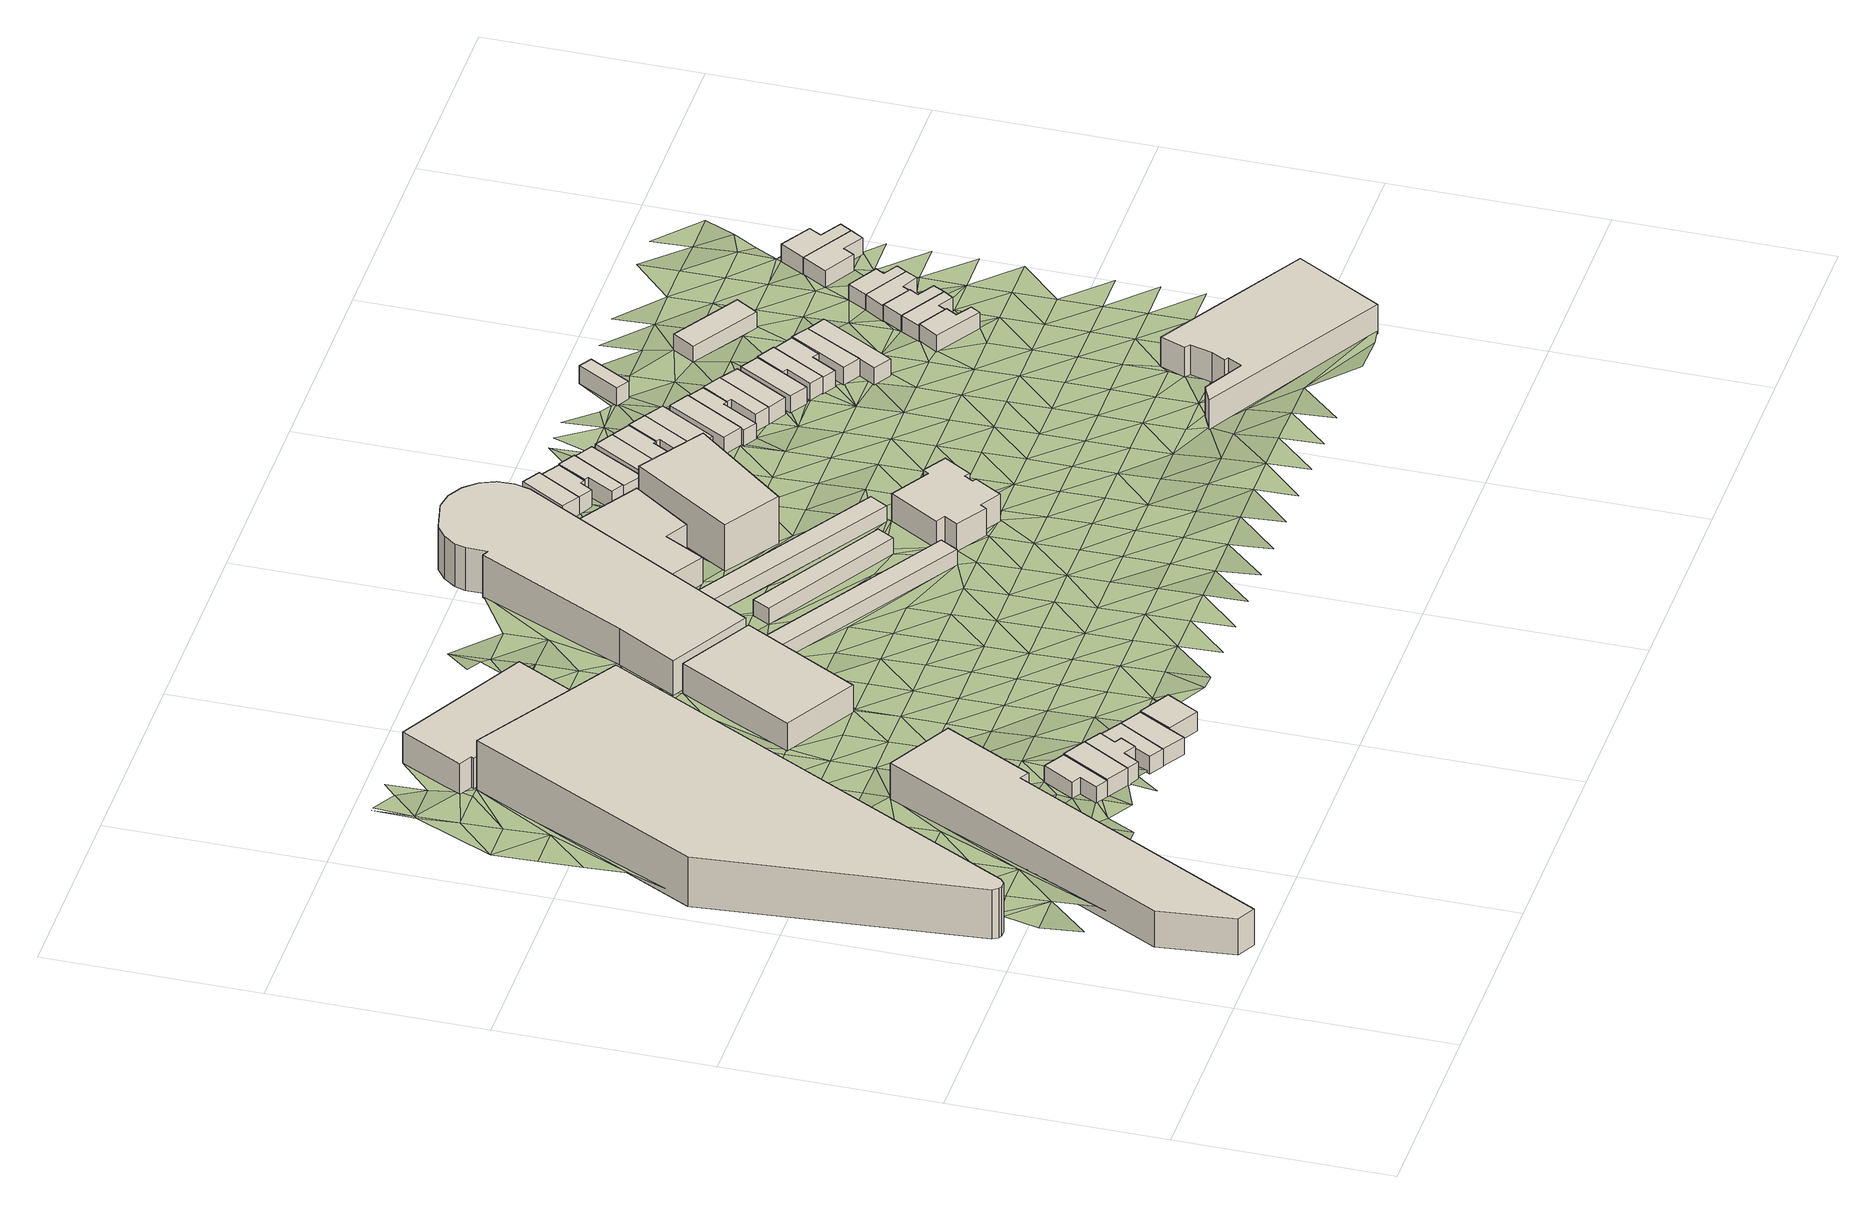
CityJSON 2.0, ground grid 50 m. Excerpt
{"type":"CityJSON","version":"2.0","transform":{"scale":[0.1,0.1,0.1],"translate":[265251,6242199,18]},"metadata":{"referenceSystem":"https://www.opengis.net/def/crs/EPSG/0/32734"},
"CityObjects":{
"building1":{"type":"Building","attributes":{"address":"127 Cecil Road Salt River 7925 Cape Town","building":"college","building:levels":"2","footprint":{"type":"Polygon"},"plus_code":"C9X2X9X9+X4X","ground_height":26.39,"building_height":6.9,"roof_height":33.29},"geometry":[{"type":"Solid","lod":"1","boundaries":[[[[0,1,2,3]],[[1,4,5,2]],[[4,6,7,5]],[[6,8,9,7]],[[8,10,11,9]],[[10,12,13,11]],[[12,0,3,13]],[[3,2,5,7,9,11,13]],[[12,10,8,6,4,1,0]]]]}]},
"building2":{"type":"Building","attributes":{"address":"97 Durham Avenue Salt River Cape Town","building":"commercial","building:levels":"3","footprint":{"type":"Polygon"},"plus_code":"C8X9XFX8+XXV","ground_height":24.67,"building_height":9.7,"roof_height":34.37},"geometry":[{"type":"Solid","lod":"1","boundaries":[[[[14,15,16,17]],[[15,18,19,16]],[[18,20,21,19]],[[20,22,23,21]],[[22,24,25,23]],[[24,26,27,25]],[[26,28,29,27]],[[28,14,17,29]],[[17,16,19,21,23,25,27,29]],[[28,26,24,22,20,18,15,14]]]]}]},
"building3":{"type":"Building","attributes":{"address":"1 Ford Street Salt River Cape Town","building":"house","building:levels":"1","footprint":{"type":"Polygon"},"plus_code":"CCXJXHX4+XRR","ground_height":24.65,"building_height":4.1,"roof_height":28.75},"geometry":[{"type":"Solid","lod":"1","boundaries":[[[[30,31,32,33]],[[31,34,35,32]],[[34,36,37,35]],[[36,38,39,37]],[[38,40,41,39]],[[40,30,33,41]],[[33,32,35,37,39,41]],[[40,38,36,34,31,30]]]]}]},
"building4":{"type":"Building","attributes":{"address":"2 Ford Street Salt River Cape Town","building":"house","building:levels":"1","footprint":{"type":"Polygon"},"plus_code":"CCXRXFXR+X7V","ground_height":24.98,"building_height":4.1,"roof_height":29.08},"geometry":[{"type":"Solid","lod":"1","boundaries":[[[[42,30,43,44]],[[30,40,41,45,43]],[[40,46,47,48,45,41]],[[46,42,44,48,47]],[[44,43,45,48]],[[46,40,30,42]]]]}]},
"building5":{"type":"Building","attributes":{"address":"3 Ford Street Salt River Cape Town","building":"house","building:levels":"1","footprint":{"type":"Polygon"},"plus_code":"CFX3XRX2+X4V","ground_height":24.98,"building_height":4.1,"roof_height":29.08},"geometry":[{"type":"Solid","lod":"1","boundaries":[[[[49,50,51,44,52,53]],[[50,54,47,48,44,51]],[[54,55,56,57,48,47]],[[55,58,59,57,56]],[[58,60,61,59]],[[60,62,63,61]],[[62,64,65,63]],[[64,49,53,52,65]],[[52,44,48,57,59,61,63,65]],[[64,62,60,58,55,54,50,49]]]]}]},
"building6":{"type":"Building","attributes":{"address":"4 Ford Street Salt River Cape Town","building":"house","building:levels":"1","footprint":{"type":"Polygon"},"plus_code":"CFX9X4X3+XWW","ground_height":24.72,"building_height":4.1,"roof_height":28.82},"geometry":[{"type":"Solid","lod":"1","boundaries":[[[[66,49,53,67]],[[49,64,68,53]],[[64,62,69,68]],[[62,60,70,69]],[[60,71,72,70]],[[71,73,74,72]],[[73,66,67,74]],[[67,53,68,69,70,72,74]],[[73,71,60,62,64,49,66]]]]}]},
"building7":{"type":"Building","attributes":{"address":"5 Ford Street Salt River Cape Town","building":"house","building:levels":"1","footprint":{"type":"Polygon"},"plus_code":"CFXGXXX4+XRW","ground_height":24.72,"building_height":4.1,"roof_height":28.82},"geometry":[{"type":"Solid","lod":"1","boundaries":[[[[75,76,67,77]],[[76,78,74,67]],[[78,79,80,74]],[[79,81,82,80]],[[81,75,77,82]],[[77,67,74,80,82]],[[81,79,78,76,75]]]]}]},
"building8":{"type":"Building","attributes":{"address":"6 Ford Street Salt River Cape Town","building":"house","building:levels":"1","footprint":{"type":"Polygon"},"plus_code":"CFXWX3X3+XWR","ground_height":25.03,"building_height":4.1,"roof_height":29.13},"geometry":[{"type":"Solid","lod":"1","boundaries":[[[[83,84,82,85,86,77]],[[84,87,88,85,82]],[[87,89,90,88]],[[89,83,77,86,90]],[[86,85,88,90]],[[89,87,84,83]]]]}]},
"building9":{"type":"Building","attributes":{"address":"86 Cecil Road Salt River Cape Town","building":"industrial","building:levels":"2","footprint":{"type":"Polygon"},"plus_code":"C9XWXJXC+XPW","ground_height":22.1,"building_height":6.9,"roof_height":29},"geometry":[{"type":"Solid","lod":"1","boundaries":[[[[91,92,93,94]],[[92,95,96,93]],[[95,97,98,96]],[[97,99,100,98]],[[99,101,102,100]],[[101,91,94,102]],[[94,93,96,98,100,102]],[[101,99,97,95,92,91]]]]}]},
"building10":{"type":"Building","attributes":{"address":"125 Cecil Road Salt River Cape Town","building":"industrial","building:levels":"2","footprint":{"type":"Polygon"},"plus_code":"CFX8XWXX+X2V","ground_height":23.23,"building_height":6.9,"roof_height":30.13},"geometry":[{"type":"Solid","lod":"1","boundaries":[[[[103,104,105,106]],[[104,107,108,105]],[[107,109,110,108]],[[109,103,106,110]],[[106,105,108,110]],[[109,107,104,103]]]]}]},
"building11":{"type":"Building","attributes":{"building":"carport","building:levels":"1","footprint":{"type":"Polygon"},"plus_code":"CHX7XXXV+XHW","ground_height":22.32,"building_height":4.1,"roof_height":26.42},"geometry":[{"type":"Solid","lod":"1","boundaries":[[[[111,112,113,114]],[[112,115,116,113]],[[115,117,118,116]],[[117,111,114,118]],[[114,113,116,118]],[[117,115,112,111]]]]}]},
"building12":{"type":"Building","attributes":{"address":"Cecil Road Salt River Cape Town","building":"parking","building:levels":"3","footprint":{"type":"Polygon"},"plus_code":"CGXQX4X6+X7X","ground_height":21.21,"building_height":9.7,"roof_height":30.91},"geometry":[{"type":"Solid","lod":"1","boundaries":[[[[119,120,121,122]],[[120,123,124,121]],[[123,125,126,124]],[[125,127,128,126]],[[127,129,130,128]],[[129,131,132,130]],[[131,133,134,132]],[[133,135,136,134]],[[135,137,138,136]],[[137,139,140,138]],[[139,141,142,140]],[[141,143,144,142]],[[143,145,146,144]],[[145,147,148,146]],[[147,149,150,148]],[[149,119,122,150]],[[122,121,124,126,128,130,132,134,136,138,140,142,144,146,148,150]],[[149,147,145,143,141,139,137,135,133,131,129,127,125,123,120,119]]]]}]},
"building13":{"type":"Building","attributes":{"building":"carport","building:levels":"1","footprint":{"type":"Polygon"},"plus_code":"CHXJXCX5+X5W","ground_height":22.32,"building_height":4.1,"roof_height":26.42},"geometry":[{"type":"Solid","lod":"1","boundaries":[[[[151,152,153,154]],[[152,155,156,153]],[[155,157,158,156]],[[157,151,154,158]],[[154,153,156,158]],[[157,155,152,151]]]]}]},
"building14":{"type":"Building","attributes":{"building":"carport","building:levels":"1","footprint":{"type":"Polygon"},"plus_code":"CHXVX9XQ+XGR","ground_height":21.95,"building_height":4.1,"roof_height":26.05},"geometry":[{"type":"Solid","lod":"1","boundaries":[[[[159,160,161,162]],[[160,163,164,161]],[[163,165,166,164]],[[165,159,162,166]],[[162,161,164,166]],[[165,163,160,159]]]]}]},
"building15":{"type":"Building","attributes":{"address":"13 Shelley Road Salt River Cape Town","building":"office","building:levels":"2","footprint":{"type":"Polygon"},"plus_code":"CHXMXXXV+XCW","ground_height":21.28,"building_height":6.9,"roof_height":28.18},"geometry":[{"type":"Solid","lod":"1","boundaries":[[[[167,168,169,170]],[[168,171,172,169]],[[171,173,174,172]],[[173,175,176,174]],[[175,177,178,176]],[[177,167,170,178]],[[170,169,172,174,176,178]],[[177,175,173,171,168,167]]]]}]},
"building16":{"type":"Building","attributes":{"address":"Atelier's Park 11 Shelley Road Salt River Cape Town","building":"apartments","building:levels":"4","building:flats":"16","footprint":{"type":"Polygon"},"plus_code":"CJX9XQXX+X4V","ground_height":20.91,"building_height":12.5,"roof_height":33.41},"geometry":[{"type":"Solid","lod":"1","boundaries":[[[[179,180,181,182]],[[180,183,184,181]],[[183,185,186,184]],[[185,179,182,186]],[[182,181,184,186]],[[185,183,180,179]]]]}]},
"building17":{"type":"Building","attributes":{"address":"Shelley Road Salt River Cape Town","building":"hall","building:levels":"2","social_facility":"outreach","footprint":{"type":"Polygon"},"plus_code":"CMX5X5XX+XMV","ground_height":22.35,"building_height":6.9,"roof_height":29.25},"geometry":[{"type":"Solid","lod":"1","boundaries":[[[[187,188,189,190]],[[188,191,192,189]],[[191,193,194,192]],[[193,195,196,194]],[[195,197,198,196]],[[197,199,200,198]],[[199,201,202,200]],[[201,203,204,202]],[[203,205,206,204]],[[205,207,208,206]],[[207,209,210,208]],[[209,211,212,210]],[[211,213,214,212]],[[213,187,190,214]],[[190,189,192,194,196,198,200,202,204,206,208,210,212,214]],[[213,211,209,207,205,203,201,199,197,195,193,191,188,187]]]]}]},
"building18":{"type":"Building","attributes":{"address":"Swift Street Salt River Cape Town","building":"house","building:levels":"1","footprint":{"type":"Polygon"},"plus_code":"CJX9X3XR+X4R","ground_height":20.47,"building_height":4.1,"roof_height":24.57},"geometry":[{"type":"Solid","lod":"1","boundaries":[[[[215,216,217,218,219,220]],[[216,221,222,218,217]],[[221,223,224,222]],[[223,225,226,224]],[[225,215,220,219,226]],[[219,218,222,224,226]],[[225,223,221,216,215]]]]}]},
"building19":{"type":"Building","attributes":{"address":"Swift Street Salt River Cape Town","building":"house","building:levels":"1","footprint":{"type":"Polygon"},"plus_code":"CJXHXJX5+X5X","ground_height":20.47,"building_height":4.1,"roof_height":24.57},"geometry":[{"type":"Solid","lod":"1","boundaries":[[[[227,223,224,228]],[[223,221,222,224]],[[221,229,230,222]],[[229,231,232,230]],[[231,233,234,232]],[[233,227,228,234]],[[228,224,222,230,232,234]],[[233,231,229,221,223,227]]]]}]},
"building20":{"type":"Building","attributes":{"address":"Swift Street Salt River Cape Town","building":"house","building:levels":"1","footprint":{"type":"Polygon"},"plus_code":"CJXMXCXQ+X2W","ground_height":20.75,"building_height":4.1,"roof_height":24.85},"geometry":[{"type":"Solid","lod":"1","boundaries":[[[[235,236,228,237,238,239]],[[236,240,234,241,237,228]],[[240,242,243,244,241,234]],[[242,245,246,244,243]],[[245,247,248,246]],[[247,235,239,238,248]],[[238,237,241,244,246,248]],[[247,245,242,240,236,235]]]]}]},
"building21":{"type":"Building","attributes":{"address":"Swift Street Salt River Cape Town","building":"house","building:levels":"1","footprint":{"type":"Polygon"},"plus_code":"CJXWXPXP+X9X","ground_height":20.49,"building_height":4.1,"roof_height":24.59},"geometry":[{"type":"Solid","lod":"1","boundaries":[[[[235,247,249,239]],[[247,250,251,249]],[[250,252,253,251]],[[252,235,239,253]],[[239,249,251,253]],[[252,250,247,235]]]]}]},
"building22":{"type":"Building","attributes":{"address":"Swift Street Salt River Cape Town","building":"house","building:levels":"1","footprint":{"type":"Polygon"},"plus_code":"CMX6X2XV+X5X","ground_height":20.49,"building_height":4.1,"roof_height":24.59},"geometry":[{"type":"Solid","lod":"1","boundaries":[[[[254,255,256,257]],[[255,258,259,256]],[[258,260,261,259]],[[260,254,257,261]],[[257,256,259,261]],[[260,258,255,254]]]]}]},
"building23":{"type":"Building","attributes":{"address":"Swift Street Salt River Cape Town","building":"house","building:levels":"1","footprint":{"type":"Polygon"},"plus_code":"CMXFXGX4+XRV","ground_height":20.49,"building_height":4.1,"roof_height":24.59},"geometry":[{"type":"Solid","lod":"1","boundaries":[[[[262,254,257,263]],[[254,260,261,257]],[[260,264,265,261]],[[264,266,267,265]],[[266,268,269,267]],[[268,262,263,269]],[[263,257,261,265,267,269]],[[268,266,264,260,254,262]]]]}]},
"building24":{"type":"Building","attributes":{"address":"Swift Street Salt River Cape Town","building":"house","building:levels":"1","footprint":{"type":"Polygon"},"plus_code":"CMXHX7X2+XXV","ground_height":20.7,"building_height":4.1,"roof_height":24.8},"geometry":[{"type":"Solid","lod":"1","boundaries":[[[[270,271,272,273]],[[271,274,269,275,272]],[[274,276,277,278,275,269]],[[276,279,280,278,277]],[[279,281,282,280]],[[281,270,273,282]],[[273,272,275,278,280,282]],[[281,279,276,274,271,270]]]]}]},
"building25":{"type":"Building","attributes":{"address":"Swift Street Salt River Cape Town","building":"house","building:levels":"1","footprint":{"type":"Polygon"},"plus_code":"CMXRXPX9+XXR","ground_height":20.66,"building_height":4.1,"roof_height":24.76},"geometry":[{"type":"Solid","lod":"1","boundaries":[[[[270,281,282,273]],[[281,283,284,282]],[[283,285,286,284]],[[285,270,273,286]],[[273,282,284,286]],[[285,283,281,270]]]]}]},
"building26":{"type":"Building","attributes":{"address":"Swift Street Salt River Cape Town","building":"house","building:levels":"1","footprint":{"type":"Polygon"},"plus_code":"CPX3XJX7+X3R","ground_height":20.66,"building_height":4.1,"roof_height":24.76},"geometry":[{"type":"Solid","lod":"1","boundaries":[[[[287,288,289,290,291,292]],[[288,293,294,290,289]],[[293,295,296,294]],[[295,287,292,291,296]],[[291,290,294,296]],[[295,293,288,287]]]]}]},
"building27":{"type":"Building","attributes":{"address":"Swift Street Salt River Cape Town","building":"house","building:levels":"1","footprint":{"type":"Polygon"},"plus_code":"CPX7X4XJ+XRW","ground_height":20.53,"building_height":4.1,"roof_height":24.63},"geometry":[{"type":"Solid","lod":"1","boundaries":[[[[297,298,292,299]],[[298,300,301,292]],[[300,302,303,301]],[[302,304,305,303]],[[304,306,307,305]],[[306,308,309,307]],[[308,297,299,309]],[[299,292,301,303,305,307,309]],[[308,306,304,302,300,298,297]]]]}]},
"building28":{"type":"Building","attributes":{"address":"Swift Street Salt River Cape Town","building":"house","building:levels":"1","footprint":{"type":"Polygon"},"plus_code":"CPXFXCX7+XQW","ground_height":20.72,"building_height":4.1,"roof_height":24.82},"geometry":[{"type":"Solid","lod":"1","boundaries":[[[[310,311,312,313,314,315]],[[311,316,309,317,313,312]],[[316,318,319,320,317,309]],[[318,321,322,320,319]],[[321,323,324,322]],[[323,310,315,314,324]],[[314,313,317,320,322,324]],[[323,321,318,316,311,310]]]]}]},
"building29":{"type":"Building","attributes":{"address":"Swift Street Salt River Cape Town","building":"house","building:levels":"1","footprint":{"type":"Polygon"},"plus_code":"CPXPXGX3+X7X","ground_height":20.62,"building_height":4.1,"roof_height":24.72},"geometry":[{"type":"Solid","lod":"1","boundaries":[[[[310,323,325,315]],[[323,326,327,325]],[[326,328,329,327]],[[328,310,315,329]],[[315,325,327,329]],[[328,326,323,310]]]]}]},
"building30":{"type":"Building","attributes":{"address":"Swift Street Salt River Cape Town","building":"house","building:levels":"1","footprint":{"type":"Polygon"},"plus_code":"CQX2XPXC+XMW","ground_height":20.62,"building_height":4.1,"roof_height":24.72},"geometry":[{"type":"Solid","lod":"1","boundaries":[[[[330,331,332,333]],[[331,334,335,332]],[[334,336,337,335]],[[336,338,339,337]],[[338,330,333,339]],[[333,332,335,337,339]],[[338,336,334,331,330]]]]}]},
"building31":{"type":"Building","attributes":{"building":"school","building:levels":"1","footprint":{"type":"Polygon"},"plus_code":"CPXJXCX6+X4W","ground_height":19.6,"building_height":4.1,"roof_height":23.7},"geometry":[{"type":"Solid","lod":"1","boundaries":[[[[340,341,342,343]],[[341,344,345,342]],[[344,346,347,345]],[[346,340,343,347]],[[343,342,345,347]],[[346,344,341,340]]]]}]},
"building32":{"type":"Building","attributes":{"address":"Swift Street Salt River Cape Town","building":"house","building:levels":"1","footprint":{"type":"Polygon"},"plus_code":"CQX5X2X3+X4R","ground_height":20.77,"building_height":4.1,"roof_height":24.87},"geometry":[{"type":"Solid","lod":"1","boundaries":[[[[348,349,350,351,352,353]],[[349,354,339,355,351,350]],[[354,356,357,358,355,339]],[[356,359,360,358,357]],[[359,361,362,360]],[[361,348,353,352,362]],[[352,351,355,358,360,362]],[[361,359,356,354,349,348]]]]}]},
"building33":{"type":"Building","attributes":{"address":"Swift Street Salt River Cape Town","building":"house","building:levels":"1","footprint":{"type":"Polygon"},"plus_code":"CQXFXJX3+X8V","ground_height":20.51,"building_height":4.1,"roof_height":24.61},"geometry":[{"type":"Solid","lod":"1","boundaries":[[[[363,364,353,365]],[[364,366,367,353]],[[366,368,369,367]],[[368,370,371,369]],[[370,372,373,371]],[[372,363,365,373]],[[365,353,367,369,371,373]],[[372,370,368,366,364,363]]]]}]},
"building34":{"type":"Building","attributes":{"address":"9 Shelley Road Salt River 7925 Cape Town","building":"pavilion","building:levels":"2","footprint":{"type":"Polygon"},"plus_code":"CVX2XXXH+X4V","ground_height":21.89,"building_height":6.9,"roof_height":28.79},"geometry":[{"type":"Solid","lod":"1","boundaries":[[[[374,375,376,377]],[[375,378,379,376]],[[378,380,381,379]],[[380,382,383,381]],[[382,384,385,383]],[[384,386,387,385]],[[386,388,389,387]],[[388,390,391,389]],[[390,392,393,391]],[[392,394,395,393]],[[394,374,377,395]],[[377,376,379,381,383,385,387,389,391,393,395]],[[394,392,390,388,386,384,382,380,378,375,374]]]]}]},
"building35":{"type":"Building","attributes":{"address":"Swift Street Salt River Cape Town","building":"house","building:levels":"1","footprint":{"type":"Polygon"},"plus_code":"CQXHX5X9+XXV","ground_height":20.79,"building_height":4.1,"roof_height":24.89},"geometry":[{"type":"Solid","lod":"1","boundaries":[[[[396,363,397,398,399,400]],[[363,372,373,401,398,397]],[[372,402,403,404,401,373]],[[402,405,406,404,403]],[[405,396,400,399,406]],[[399,398,401,404,406]],[[405,402,372,363,396]]]]}]},
"building36":{"type":"Building","attributes":{"address":"Shelley Road Salt River Cape Town","building":"house","building:levels":"1","footprint":{"type":"Polygon"},"plus_code":"CQXRXMX7+XMV","ground_height":20.66,"building_height":4.1,"roof_height":24.76},"geometry":[{"type":"Solid","lod":"1","boundaries":[[[[396,405,407,400]],[[405,408,409,407]],[[408,410,411,409]],[[410,412,413,411]],[[412,396,400,413]],[[400,407,409,411,413]],[[412,410,408,405,396]]]]}]},
"building37":{"type":"Building","attributes":{"address":"Shelley Road Salt River Cape Town","building":"house","building:levels":"1","footprint":{"type":"Polygon"},"plus_code":"CRXCX8XC+X5W","ground_height":20.98,"building_height":4.1,"roof_height":25.08},"geometry":[{"type":"Solid","lod":"1","boundaries":[[[[414,415,416,417,418,419]],[[415,420,421,417,416]],[[420,422,423,421]],[[422,424,425,423]],[[424,426,427,425]],[[426,414,419,418,427]],[[418,417,421,423,425,427]],[[426,424,422,420,415,414]]]]}]},
"building38":{"type":"Building","attributes":{"building":"school","building:levels":"1","footprint":{"type":"Polygon"},"plus_code":"CQXRXFXH+XRX","ground_height":19.72,"building_height":4.1,"roof_height":23.82},"geometry":[{"type":"Solid","lod":"1","boundaries":[[[[428,429,430,431]],[[429,432,433,430]],[[432,434,435,433]],[[434,428,431,435]],[[431,430,433,435]],[[434,432,429,428]]]]}]},
"building39":{"type":"Building","attributes":{"address":"Shelley Road Salt River Cape Town","building":"house","building:levels":"1","footprint":{"type":"Polygon"},"plus_code":"CRXFXQXG+XJR","ground_height":20.59,"building_height":4.1,"roof_height":24.69},"geometry":[{"type":"Solid","lod":"1","boundaries":[[[[436,437,419,416]],[[437,438,439,419]],[[438,440,441,439]],[[440,442,443,441]],[[442,444,445,443]],[[444,436,416,445]],[[416,419,439,441,443,445]],[[444,442,440,438,437,436]]]]}]},
"building40":{"type":"Building","attributes":{"address":"Shelley Road Salt River Cape Town","building":"house","building:levels":"1","footprint":{"type":"Polygon"},"plus_code":"CRXMXCXM+XQW","ground_height":20.59,"building_height":4.1,"roof_height":24.69},"geometry":[{"type":"Solid","lod":"1","boundaries":[[[[444,442,443,445]],[[442,446,447,443]],[[446,448,449,447]],[[448,450,451,452,449]],[[450,453,454,455,452,451]],[[453,444,445,455,454]],[[445,443,447,449,452,455]],[[453,450,448,446,442,444]]]]}]},
"building41":{"type":"Building","attributes":{"address":"Shelley Road Salt River Cape Town","building":"house","building:levels":"1","footprint":{"type":"Polygon"},"plus_code":"CRXQXMX8+X4W","ground_height":20.32,"building_height":4.1,"roof_height":24.42},"geometry":[{"type":"Solid","lod":"1","boundaries":[[[[456,457,451,454]],[[457,458,459,451]],[[458,460,461,459]],[[460,462,463,461]],[[462,464,465,463]],[[464,456,454,465]],[[454,451,459,461,463,465]],[[464,462,460,458,457,456]]]]}]},
"building42":{"type":"Building","attributes":{"address":"Shelley Road Salt River Cape Town","building":"house","building:levels":"1","footprint":{"type":"Polygon"},"plus_code":"CRXXXGXW+XRV","ground_height":20.32,"building_height":4.1,"roof_height":24.42},"geometry":[{"type":"Solid","lod":"1","boundaries":[[[[464,462,463,465]],[[462,466,467,463]],[[466,468,469,467]],[[468,470,471,469]],[[470,472,473,471]],[[472,464,465,473]],[[465,463,467,469,471,473]],[[472,470,468,466,462,464]]]]}]},
"building43":{"type":"Building","attributes":{"address":"Shelley Road Salt River Cape Town","building":"house","building:levels":"1","footprint":{"type":"Polygon"},"plus_code":"CVX7XHX2+X6W","ground_height":20.2,"building_height":4.1,"roof_height":24.3},"geometry":[{"type":"Solid","lod":"1","boundaries":[[[[474,475,476,477]],[[475,478,479,476]],[[478,480,481,479]],[[480,482,483,481]],[[482,484,485,483]],[[484,474,477,485]],[[477,476,479,481,483,485]],[[484,482,480,478,475,474]]]]}]},
"building44":{"type":"Building","attributes":{"address":"Shelley Road Salt River Cape Town","building":"house","building:levels":"1","footprint":{"type":"Polygon"},"plus_code":"CVXFX6X8+XGR","ground_height":20.2,"building_height":4.1,"roof_height":24.3},"geometry":[{"type":"Solid","lod":"1","boundaries":[[[[486,487,477,476]],[[487,488,489,477]],[[488,490,491,489]],[[490,492,493,491]],[[492,494,495,493]],[[494,486,476,495]],[[476,477,489,491,493,495]],[[494,492,490,488,487,486]]]]}]},
"terrain1":{"type":"TINRelief","geometry":[{"type":"CompositeSurface","lod":"1","boundaries":[[[496,497,498]],[[497,499,498]],[[500,499,497]],[[501,500,497]],[[500,501,502]],[[503,504,497]],[[501,497,504]],[[502,501,504]],[[503,505,506]],[[504,507,502]],[[502,507,508]],[[503,506,504]],[[509,507,504]],[[502,508,510]],[[508,507,509]],[[511,512,513]],[[514,515,516]],[[517,14,511]],[[512,518,513]],[[519,514,516]],[[508,509,520]],[[518,512,521]],[[522,500,502]],[[506,509,504]],[[510,508,520]],[[519,523,514]],[[515,524,516]],[[525,502,510]],[[521,512,526]],[[521,526,527]],[[512,511,14]],[[528,516,524]],[[509,506,520]],[[34,519,516]],[[521,527,529]],[[523,519,530]],[[510,520,506]],[[524,531,532]],[[34,516,528]],[[524,532,528]],[[519,533,530]],[[533,519,34]],[[534,532,531]],[[526,512,14]],[[528,532,534]],[[529,527,535]],[[510,506,536]],[[528,36,34]],[[527,526,537]],[[534,531,538]],[[539,510,536]],[[535,540,529]],[[530,533,31]],[[541,535,527]],[[31,533,34]],[[530,31,542]],[[525,510,539]],[[522,502,525]],[[537,526,14]],[[543,538,544]],[[545,535,546]],[[527,537,541]],[[542,12,530]],[[536,506,547]],[[548,546,535]],[[548,535,541]],[[547,539,536]],[[549,547,506]],[[542,31,550]],[[506,12,549]],[[543,551,552]],[[537,14,541]],[[553,541,14]],[[31,30,550]],[[554,525,539]],[[551,555,552]],[[556,541,553]],[[557,546,548]],[[547,554,539]],[[542,558,12]],[[550,558,542]],[[42,550,30]],[[541,92,548]],[[549,559,547]],[[554,560,525]],[[559,549,12]],[[14,561,553]],[[550,42,562]],[[560,563,525]],[[558,559,12]],[[554,547,564]],[[42,49,562]],[[550,565,558]],[[547,559,564]],[[560,554,566]],[[563,567,525]],[[565,550,562]],[[49,568,562]],[[566,563,560]],[[554,569,566]],[[570,559,558]],[[564,569,554]],[[558,565,570]],[[571,553,561]],[[14,522,561]],[[525,567,522]],[[568,572,562]],[[573,568,75]],[[574,564,559]],[[572,565,562]],[[559,570,575]],[[576,563,566]],[[92,577,578]],[[568,573,572]],[[567,563,576]],[[579,566,569]],[[574,559,575]],[[569,564,579]],[[570,565,580]],[[573,75,89]],[[572,580,565]],[[579,564,574]],[[581,575,570]],[[572,573,582]],[[571,561,522]],[[89,582,573]],[[581,570,580]],[[583,567,576]],[[584,577,92]],[[104,576,566]],[[522,567,583]],[[574,575,585]],[[577,586,587]],[[588,582,89]],[[589,579,574]],[[590,580,572]],[[585,575,581]],[[586,577,591]],[[572,582,590]],[[577,592,591]],[[589,574,593]],[[588,594,582]],[[522,595,571]],[[592,577,596]],[[581,580,597]],[[593,574,585]],[[522,583,595]],[[104,583,576]],[[590,597,580]],[[598,571,595]],[[589,599,579]],[[584,596,577]],[[583,600,595]],[[601,585,581]],[[592,602,591]],[[593,603,589]],[[604,592,596]],[[605,571,598]],[[602,592,604]],[[104,600,583]],[[582,594,606]],[[597,601,581]],[[605,584,571]],[[590,582,607]],[[599,589,603]],[[608,593,585]],[[609,606,594]],[[610,596,584]],[[607,597,590]],[[598,595,611]],[[611,595,600]],[[601,608,585]],[[607,582,606]],[[612,610,584]],[[599,613,579]],[[614,600,104]],[[593,615,603]],[[597,616,601]],[[605,598,617]],[[608,618,593]],[[597,607,616]],[[584,619,612]],[[617,598,611]],[[615,599,603]],[[613,620,579]],[[606,609,621]],[[612,619,622]],[[605,623,584]],[[593,618,615]],[[600,624,611]],[[625,608,601]],[[606,621,607]],[[625,601,616]],[[605,617,623]],[[614,104,620]],[[584,623,619]],[[626,600,614]],[[624,617,611]],[[627,618,608]],[[599,615,628]],[[613,599,628]],[[616,607,629]],[[625,627,608]],[[629,607,621]],[[619,623,630]],[[615,618,631]],[[632,619,630]],[[614,620,626]],[[633,625,616]],[[613,634,620]],[[618,627,631]],[[635,636,632]],[[623,617,637]],[[617,624,637]],[[633,616,629]],[[626,620,634]],[[638,628,615]],[[639,640,621]],[[632,630,635]],[[628,641,613]],[[637,630,623]],[[615,631,638]],[[634,642,626]],[[625,643,627]],[[625,633,644]],[[645,629,621]],[[635,630,646]],[[638,641,628]],[[625,644,643]],[[647,642,634]],[[631,627,648]],[[629,645,633]],[[621,640,645]],[[637,646,630]],[[160,626,642]],[[648,638,631]],[[649,647,634]],[[648,627,643]],[[633,650,644]],[[633,645,651]],[[652,642,647]],[[653,637,624]],[[654,641,638]],[[640,655,656]],[[652,160,642]],[[643,644,650]],[[626,160,657]],[[638,648,654]],[[633,651,650]],[[640,656,645]],[[613,641,658]],[[652,659,160]],[[646,637,653]],[[648,643,660]],[[661,651,645]],[[643,650,662]],[[649,634,117]],[[661,645,656]],[[657,160,159]],[[647,649,663]],[[648,660,654]],[[660,643,662]],[[160,659,664]],[[641,654,658]],[[665,650,651]],[[666,657,159]],[[661,667,651]],[[668,656,669]],[[670,659,652]],[[665,662,650]],[[666,159,671]],[[651,667,665]],[[656,668,661]],[[660,658,654]],[[664,659,670]],[[672,626,657]],[[673,671,159]],[[674,660,662]],[[667,661,675]],[[647,663,155]],[[676,662,665]],[[117,663,649]],[[661,668,675]],[[674,662,676]],[[657,666,677]],[[665,667,678]],[[157,670,652]],[[679,160,664]],[[671,673,680]],[[660,674,658]],[[667,675,678]],[[668,681,682]],[[683,676,665]],[[675,668,682]],[[665,678,684]],[[673,159,685]],[[680,686,671]],[[117,687,663]],[[155,663,687]],[[658,674,688]],[[680,673,689]],[[665,684,683]],[[686,690,671]],[[674,676,691]],[[678,675,692]],[[688,117,658]],[[664,670,679]],[[692,675,682]],[[117,693,687]],[[687,693,155]],[[691,676,683]],[[693,117,688]],[[691,688,674]],[[680,694,686]],[[677,672,657]],[[155,693,695]],[[684,678,696]],[[689,673,697]],[[157,155,695]],[[693,688,698]],[[696,678,692]],[[699,700,682]],[[670,157,679]],[[701,683,684]],[[691,702,688]],[[673,703,697]],[[682,700,692]],[[693,193,695]],[[701,684,696]],[[704,694,680]],[[193,157,695]],[[691,683,705]],[[673,685,703]],[[705,702,691]],[[177,686,694]],[[706,696,692]],[[707,683,701]],[[705,708,702]],[[683,707,705]],[[709,677,710]],[[706,692,700]],[[193,679,157]],[[677,709,711]],[[677,711,672]],[[677,177,710]],[[712,701,696]],[[697,713,689]],[[706,712,696]],[[714,709,710]],[[700,715,716]],[[694,704,177]],[[717,697,703]],[[705,707,718]],[[711,709,714]],[[685,679,193]],[[707,701,719]],[[716,706,700]],[[710,720,714]],[[721,705,718]],[[701,712,719]],[[697,717,713]],[[722,710,177]],[[710,722,720]],[[193,723,685]],[[707,724,718]],[[725,721,726]],[[727,712,706]],[[191,723,193]],[[724,707,719]],[[177,704,722]],[[703,685,728]],[[729,726,721]],[[185,689,713]],[[717,703,728]],[[706,716,727]],[[730,721,718]],[[720,722,731]],[[722,704,732]],[[728,685,723]],[[733,731,722]],[[191,188,723]],[[729,721,730]],[[730,718,724]],[[732,733,722]],[[734,719,712]],[[735,713,717]],[[712,727,736]],[[732,704,737]],[[716,738,739]],[[740,731,733]],[[735,717,728]],[[719,734,724]],[[741,737,704]],[[731,742,743]],[[734,712,736]],[[742,731,740]],[[730,744,729]],[[729,744,187]],[[723,188,745]],[[716,739,727]],[[704,185,741]],[[187,745,188]],[[746,713,735]],[[730,724,747]],[[728,723,748]],[[737,741,749]],[[736,727,750]],[[724,734,747]],[[185,713,751]],[[751,713,746]],[[741,752,749]],[[744,745,187]],[[735,728,748]],[[723,745,748]],[[750,727,739]],[[753,741,185]],[[741,753,752]],[[754,744,730]],[[736,755,734]],[[730,747,756]],[[737,749,255]],[[746,735,757]],[[755,736,750]],[[758,739,759]],[[185,760,753]],[[754,730,756]],[[748,757,735]],[[745,744,761]],[[734,762,747]],[[763,185,751]],[[764,236,235]],[[760,185,763]],[[255,252,737]],[[762,734,755]],[[765,750,739]],[[751,746,766]],[[744,754,761]],[[757,767,746]],[[760,768,753]],[[745,769,748]],[[756,747,770]],[[771,763,751]],[[768,772,753]],[[747,762,770]],[[739,758,765]],[[766,746,767]],[[760,773,768]],[[748,769,757]],[[745,761,769]],[[755,750,774]],[[766,771,751]],[[252,775,235]],[[771,776,763]],[[252,255,777]],[[754,756,778]],[[756,770,779]],[[774,750,765]],[[777,255,254]],[[762,755,780]],[[781,767,757]],[[252,777,775]],[[767,782,766]],[[754,778,761]],[[758,783,784]],[[776,771,785]],[[766,786,771]],[[778,756,779]],[[757,769,781]],[[774,787,755]],[[767,788,782]],[[762,780,770]],[[766,782,786]],[[755,787,780]],[[758,784,765]],[[761,789,769]],[[788,767,790]],[[254,791,777]],[[767,781,790]],[[792,779,770]],[[288,785,771]],[[778,789,761]],[[785,285,776]],[[791,254,271]],[[791,793,777]],[[794,774,765]],[[770,780,792]],[[787,774,795]],[[769,796,781]],[[794,765,784]],[[788,797,798]],[[271,270,791]],[[788,790,797]],[[306,788,798]],[[789,796,769]],[[779,799,778]],[[787,800,780]],[[792,801,779]],[[285,785,288]],[[787,795,800]],[[790,781,802]],[[784,803,804]],[[308,306,798]],[[805,797,790]],[[799,779,801]],[[796,802,781]],[[798,806,308]],[[807,789,778]],[[780,808,792]],[[790,809,805]],[[270,810,791]],[[804,794,784]],[[810,270,285]],[[808,780,800]],[[285,288,811]],[[812,813,791]],[[790,814,809]],[[789,807,796]],[[778,799,807]],[[802,815,790]],[[800,795,816]],[[811,288,298]],[[817,801,792]],[[790,815,814]],[[818,812,791]],[[792,808,817]],[[810,285,811]],[[818,791,810]],[[298,297,811]],[[802,796,819]],[[820,800,816]],[[796,807,821]],[[331,805,809]],[[814,815,822]],[[823,815,802]],[[801,824,799]],[[801,817,825]],[[826,808,800]],[[774,794,827]],[[800,820,828]],[[815,823,822]],[[796,821,819]],[[829,810,811]],[[830,820,816]],[[814,822,831]],[[802,832,823]],[[799,824,807]],[[824,801,825]],[[828,826,800]],[[297,833,811]],[[832,802,834]],[[835,297,310]],[[817,808,836]],[[805,331,328]],[[837,802,819]],[[837,834,802]],[[838,831,822]],[[811,833,829]],[[810,340,818]],[[826,836,808]],[[835,833,297]],[[794,804,827]],[[839,821,807]],[[835,310,328]],[[840,825,817]],[[841,826,828]],[[839,807,824]],[[819,821,842]],[[328,331,835]],[[834,843,832]],[[817,836,840]],[[844,837,819]],[[844,834,837]],[[804,845,846]],[[829,833,847]],[[843,848,832]],[[826,849,836]],[[821,850,842]],[[824,825,851]],[[829,847,346]],[[850,821,839]],[[843,834,852]],[[835,331,853]],[[851,825,840]],[[849,840,836]],[[429,833,835]],[[843,852,848]],[[853,331,349]],[[824,854,839]],[[429,835,853]],[[827,804,846]],[[855,842,850]],[[854,824,851]],[[853,349,348]],[[833,428,847]],[[839,856,850]],[[840,849,857]],[[833,429,428]],[[857,851,840]],[[847,858,859]],[[854,860,839]],[[839,860,856]],[[861,857,849]],[[855,862,842]],[[855,850,863]],[[856,863,850]],[[428,858,847]],[[348,363,864]],[[865,853,348]],[[854,851,866]],[[429,853,865]],[[866,851,857]],[[363,396,864]],[[348,864,865]],[[860,867,856]],[[863,444,855]],[[854,868,860]],[[861,869,857]],[[864,396,862]],[[394,861,849]],[[444,870,855]],[[866,871,854]],[[855,872,862]],[[865,873,429]],[[872,855,870]],[[874,858,428]],[[854,871,868]],[[867,860,868]],[[857,875,866]],[[865,864,873]],[[874,876,858]],[[877,864,862]],[[874,428,878]],[[875,857,869]],[[879,424,880]],[[861,881,869]],[[453,870,444]],[[878,428,882]],[[864,877,873]],[[868,424,867]],[[870,453,872]],[[883,871,866]],[[877,862,872]],[[424,884,880]],[[885,880,884]],[[866,875,883]],[[424,868,886]],[[872,453,464]],[[886,884,424]],[[873,877,887]],[[868,871,888]],[[875,869,889]],[[878,890,874]],[[887,882,873]],[[871,883,891]],[[872,472,877]],[[884,886,892]],[[890,878,882]],[[464,472,872]],[[886,868,888]],[[871,891,888]],[[448,893,450]],[[875,894,883]],[[895,874,896]],[[887,890,882]],[[897,887,877]],[[898,892,886]],[[896,874,890]],[[472,897,877]],[[899,450,893]],[[900,450,899]],[[898,893,892]],[[891,883,901]],[[898,886,888]],[[890,887,902]],[[899,893,898]],[[902,887,897]],[[472,478,897]],[[472,903,478]],[[888,891,904]],[[890,905,896]],[[899,906,907]],[[899,898,906]],[[908,903,468]],[[905,890,902]],[[888,904,898]],[[907,906,908]],[[909,897,478]],[[909,902,897]],[[478,903,910]],[[903,908,911]],[[911,908,906]],[[896,905,912]],[[913,906,898]],[[910,903,911]],[[896,912,914]],[[902,909,494]],[[902,915,905]],[[916,911,906]],[[915,902,494]],[[911,917,910]],[[910,917,918]],[[912,905,919]],[[919,905,915]],[[494,920,915]],[[921,917,911]],[[914,912,922]],[[920,494,492]],[[922,912,919]],[[923,915,920]],[[915,924,919]],[[920,492,923]],[[925,919,924]],[[925,922,919]],[[926,927,922]],[[922,925,926]]]}]}
},
"vertices":[
[473,889,59],[100,203,59],[100,203,153],[473,889,153],[121,23,59],[121,23,153],[164,0,59],[164,0,153],[494,608,59],[494,608,153],[516,596,59],[516,596,153],[629,805,59],[629,805,153],
[302,1754,36],[10,1207,36],[10,1207,164],[302,1754,164],[67,552,36],[67,552,164],[76,539,36],[76,539,164],[83,535,36],[83,535,164],[99,535,36],[99,535,164],[111,545,36],[111,545,164],[648,1543,36],[648,1543,164],
[662,559,66],[612,588,66],[612,588,108],[662,559,108],[569,514,66],[569,514,108],[590,502,66],[590,502,108],[566,461,66],[566,461,108],[595,444,66],[595,444,108],
[716,528,66],[662,559,111],[716,528,111],[595,444,111],[647,414,66],[647,414,108],[647,414,111],
[755,504,63],[716,528,63],[716,528,108],[755,504,111],[755,504,108],[647,414,63],[675,398,63],[675,398,108],[675,398,111],[698,436,63],[698,436,111],[727,419,63],[727,419,111],[749,456,63],[749,456,111],[732,466,63],[732,466,111],
[806,473,63],[806,473,108],[732,466,108],[749,456,108],[727,419,108],[704,381,63],[704,381,108],[738,361,63],[738,361,108],
[856,444,64],[806,473,64],[856,444,108],[738,361,64],[791,329,64],[791,329,108],[812,367,64],[812,367,108],
[856,444,61],[812,367,61],[812,367,111],[856,444,111],[885,326,61],[885,326,111],[929,403,61],[929,403,111],
[678,1765,30],[362,1934,30],[362,1934,110],[678,1765,110],[283,1786,30],[283,1786,110],[313,1769,30],[313,1769,110],[310,1763,30],[310,1763,110],[595,1611,30],[595,1611,110],
[923,1327,44],[749,1424,44],[749,1424,121],[923,1327,121],[596,1151,44],[596,1151,121],[770,1054,44],[770,1054,121],
[942,1297,44],[917,1255,44],[917,1255,84],[942,1297,84],[1358,988,44],[1358,988,84],[1383,1030,44],[1383,1030,84],
[1267,1904,18],[1277,1941,18],[1277,1941,129],[1267,1904,129],[1275,1980,18],[1275,1980,129],[1260,2016,18],[1260,2016,129],[1233,2046,18],[1233,2046,129],[1198,2066,18],[1198,2066,129],[1158,2073,18],[1158,2073,129],[1081,2056,18],[1081,2056,129],[1053,2035,18],[1053,2035,129],[1031,2005,18],[1031,2005,129],[1023,1980,18],[1023,1980,129],[1022,1930,18],[1022,1930,129],[1008,1937,18],[1008,1937,129],[826,1585,18],[826,1585,129],[742,1443,18],[742,1443,129],[935,1337,18],[935,1337,129],
[1066,1356,42],[1042,1316,42],[1042,1316,84],[1066,1356,84],[1363,1130,42],[1363,1130,84],[1386,1170,42],[1386,1170,84],
[1051,1493,40],[1026,1452,40],[1026,1452,80],[1051,1493,80],[1477,1176,40],[1477,1176,80],[1502,1218,40],[1502,1218,80],
[1217,1791,30],[1073,1546,30],[1073,1546,102],[1217,1791,102],[1160,1494,30],[1160,1494,102],[1214,1590,30],[1214,1590,102],[1267,1559,30],[1267,1559,102],[1368,1697,30],[1368,1697,102],
[1376,1695,29],[1217,1461,29],[1217,1461,154],[1376,1695,154],[1348,1379,29],[1348,1379,154],[1530,1596,29],[1530,1596,154],
[1636,1091,41],[1581,1125,41],[1581,1125,112],[1636,1091,112],[1572,1111,41],[1572,1111,112],[1480,1166,41],[1480,1166,112],[1407,1048,41],[1407,1048,112],[1429,1035,41],[1429,1035,112],[1409,1003,41],[1409,1003,112],[1482,958,41],[1482,958,112],[1491,973,41],[1491,973,112],[1540,943,41],[1540,943,112],[1580,1008,41],[1580,1008,112],[1571,1013,41],[1571,1013,112],[1584,1034,41],[1584,1034,112],[1596,1026,41],[1596,1026,112],
[1374,1951,20],[1310,1846,20],[1310,1846,65],[1310,1846,66],[1374,1951,66],[1374,1951,65],[1352,1820,20],[1352,1820,66],[1412,1919,20],[1412,1919,66],[1416,1926,20],[1416,1926,66],
[1454,1893,20],[1454,1893,66],[1385,1801,20],[1385,1801,66],[1403,1831,20],[1403,1831,66],[1413,1825,20],[1413,1825,66],
[1493,1870,21],[1454,1893,21],[1454,1893,69],[1493,1870,69],[1493,1870,66],[1413,1825,21],[1413,1825,69],[1422,1819,21],[1422,1819,66],[1422,1819,69],[1386,1758,21],[1386,1758,69],[1416,1741,21],[1416,1741,69],
[1416,1741,66],[1462,1712,21],[1462,1712,66],[1538,1844,21],[1538,1844,66],
[1592,1814,21],[1548,1839,21],[1548,1839,66],[1592,1814,66],[1469,1706,21],[1469,1706,66],[1512,1680,21],[1512,1680,66],
[1634,1789,21],[1634,1789,66],[1549,1659,21],[1549,1659,66],[1585,1720,21],[1585,1720,66],[1591,1716,21],[1591,1716,66],
[1675,1765,23],[1634,1789,23],[1634,1789,68],[1675,1765,68],[1591,1716,23],[1591,1716,68],[1599,1711,23],[1599,1711,66],[1599,1711,68],[1562,1651,23],[1562,1651,68],[1595,1631,23],[1595,1631,68],
[1640,1605,23],[1640,1605,68],[1719,1738,23],[1719,1738,68],
[1771,1697,23],[1725,1724,23],[1725,1724,66],[1725,1724,68],[1771,1697,68],[1771,1697,66],[1641,1582,23],[1641,1582,68],[1687,1556,23],[1687,1556,68],
[1809,1674,25],[1771,1697,25],[1809,1674,66],[1687,1556,25],[1687,1556,66],[1682,1549,25],[1682,1549,66],[1713,1530,25],[1713,1530,66],[1763,1615,25],[1763,1615,66],[1772,1610,25],[1772,1610,66],
[1852,1649,23],[1809,1674,23],[1809,1674,67],[1809,1674,68],[1852,1649,68],[1852,1649,67],[1772,1610,23],[1772,1610,68],[1781,1604,23],[1781,1604,66],[1781,1604,68],[1742,1539,23],[1742,1539,68],[1775,1519,23],[1775,1519,68],
[1775,1519,67],[1819,1495,23],[1819,1495,67],[1894,1622,23],[1894,1622,67],
[1945,1592,23],[1903,1617,23],[1903,1617,67],[1945,1592,67],[1827,1487,23],[1827,1487,67],[1869,1462,23],[1869,1462,67],[1906,1525,23],[1906,1525,67],
[1828,1952,11],[1770,1853,11],[1770,1853,57],[1828,1952,57],[1801,1836,11],[1801,1836,57],[1858,1934,11],[1858,1934,57],
[1988,1568,25],[1945,1592,25],[1945,1592,66],[1945,1592,69],[1988,1568,69],[1988,1568,66],[1906,1525,25],[1906,1525,69],[1917,1518,25],[1917,1518,67],[1917,1518,69],[1881,1457,25],[1881,1457,69],[1913,1439,25],[1913,1439,69],
[2036,1541,23],[1988,1568,23],[2036,1541,66],[1913,1439,23],[1913,1439,66],[1944,1420,23],[1944,1420,66],[1979,1479,23],[1979,1479,66],[1994,1470,23],[1994,1470,66],
[2191,770,31],[2169,711,31],[2169,711,108],[2191,770,108],[2181,702,31],[2181,702,108],[2165,651,31],[2165,651,108],[2147,617,31],[2147,617,108],[2156,612,31],[2156,612,108],[2137,578,31],[2137,578,108],[2040,630,31],[2040,630,108],[1997,609,31],[1997,609,108],[2430,358,31],[2430,358,108],[2549,562,31],[2549,562,108],
[2074,1517,23],[2036,1541,68],[2036,1541,69],[2074,1517,69],[2074,1517,68],[1994,1470,69],[1956,1404,23],[1956,1404,66],[1956,1404,69],[1997,1381,23],[1997,1381,69],
[1997,1381,68],[1973,1342,23],[1973,1342,68],[2015,1317,23],[2015,1317,68],[2118,1493,23],[2118,1493,68],
[2220,1251,28],[2149,1292,28],[2149,1292,67],[2149,1292,71],[2220,1251,71],[2220,1251,67],[2120,1245,28],[2120,1245,71],[2226,1179,28],[2226,1179,71],[2240,1202,28],[2240,1202,71],[2204,1225,28],[2204,1225,71],
[1992,1790,17],[1960,1737,17],[1960,1737,58],[1992,1790,58],[2117,1641,17],[2117,1641,58],[2150,1693,17],[2150,1693,58],
[2149,1292,26],[2220,1251,26],[2232,1272,26],[2232,1272,67],[2268,1251,26],[2268,1251,67],[2284,1274,26],[2284,1274,67],[2175,1338,26],[2175,1338,67],
[2299,1301,26],[2299,1301,67],[2259,1325,26],[2259,1325,67],[2272,1346,26],[2272,1346,64],[2272,1346,67],[2203,1386,26],[2203,1386,64],[2203,1386,67],
[2203,1386,23],[2272,1346,23],[2282,1364,23],[2282,1364,64],[2323,1345,23],[2323,1345,64],[2338,1373,23],[2338,1373,64],[2234,1433,23],[2234,1433,64],
[2352,1397,23],[2352,1397,64],[2318,1417,23],[2318,1417,64],[2330,1437,23],[2330,1437,64],[2259,1478,23],[2259,1478,64],
[2452,1526,20],[2330,1598,20],[2330,1598,63],[2452,1526,63],[2295,1540,20],[2295,1540,63],[2369,1497,20],[2369,1497,63],[2384,1523,20],[2384,1523,63],[2433,1495,20],[2433,1495,63],
[2330,1598,18],[2452,1526,18],[2469,1554,18],[2469,1554,63],[2419,1584,18],[2419,1584,63],[2436,1613,18],[2436,1613,63],[2364,1656,18],[2364,1656,63],
[74,350,89],[174,450,80],[74,450,80],[99,535,77],[111,545,77],[174,550,76],[174,655,73],[174,350,87],[275,550,76],[100,203,89],[473,889,64],[275,655,72],[275,750,69],[375,750,68],[375,950,63],[74,1355,50],[174,1555,43],[74,1455,46],[375,350,80],[468,351,77],[475,450,72],[10,1207,58],[74,1555,43],[475,550,71],[375,850,65],[74,1660,40],[648,1543,43],[494,608,68],[511,419,72],[475,1150,55],[174,1660,39],[174,1755,36],[566,461,70],[168,1849,34],[516,596,71],[570,382,73],[575,450,70],[575,550,66],[595,444,70],[174,1855,34],[475,950,61],[275,1755,36],[647,414,70],[475,1050,59],[174,1950,31],[283,1786,36],[575,655,64],[675,398,73],[634,345,73],[184,1949,31],[242,1918,30],[575,950,58],[275,1855,33],[575,850,59],[675,655,64],[704,381,73],[698,436,70],[310,1763,36],[575,1050,57],[727,419,67],[313,1769,36],[275,1950,30],[675,750,61],[675,850,59],[575,1150,55],[475,1660,43],[775,550,63],[575,1250,55],[675,950,58],[775,655,60],[596,1151,55],[575,1355,48],[806,473,67],[675,1050,57],[775,750,55],[595,1611,42],[875,550,61],[875,450,64],[775,950,55],[775,850,55],[675,1355,48],[482,1885,38],[429,1912,34],[770,1054,55],[875,655,57],[875,750,54],[975,450,61],[675,1455,45],[678,1765,40],[875,850,53],[532,1909,30],[499,1918,34],[952,402,61],[775,1050,55],[975,550,59],[559,1893,34],[575,1855,34],[875,950,53],[1038,352,65],[675,1555,43],[612,1817,34],[975,655,56],[675,1660,42],[875,1150,50],[742,1443,44],[975,750,54],[613,1865,34],[875,1050,52],[602,1844,34],[675,1755,40],[1076,450,60],[1076,550,57],[975,850,53],[1076,350,65],[636,1805,34],[775,1555,40],[663,1811,34],[917,1255,49],[875,1355,46],[975,1050,49],[1076,655,54],[775,1660,39],[975,950,52],[729,1813,32],[923,1327,46],[1176,450,58],[678,1839,34],[775,1755,37],[826,1585,39],[1076,750,52],[935,1337,43],[1076,850,51],[975,1150,46],[1176,550,55],[775,1855,32],[1076,950,49],[760,1873,32],[1176,655,53],[942,1297,46],[775,1950,28],[723,1892,34],[875,1755,33],[1076,1050,46],[1176,350,62],[1276,450,56],[1076,1150,44],[975,1355,43],[1176,850,49],[1176,750,51],[1276,550,54],[875,1855,30],[1042,1316,43],[1176,950,47],[1076,1250,44],[1276,750,49],[1276,655,51],[1066,1356,43],[1008,1937,25],[1176,1050,44],[1276,350,60],[1376,450,55],[1076,1555,36],[1358,988,45],[1076,1355,43],[1276,950,45],[1376,550,53],[1276,850,48],[1276,1150,43],[1176,1355,42],[1376,750,49],[1073,1546,36],[1376,655,50],[1476,450,50],[1376,350,58],[1276,1250,43],[1160,1494,39],[1267,1904,24],[1176,1455,39],[1376,950,45],[1476,550,49],[1376,850,47],[1217,1791,32],[1476,655,48],[1477,1176,41],[1217,1461,39],[1476,350,58],[1576,450,50],[1476,850,45],[1476,750,47],[1502,1218,41],[1267,1559,34],[1376,1050,44],[1409,1003,44],[1348,1379,37],[1214,1590,36],[1476,950,44],[1576,550,49],[1407,1048,44],[1276,1555,34],[1376,1150,42],[1576,655,48],[1376,1355,37],[1429,1035,44],[1576,350,58],[1676,450,53],[1576,750,47],[1482,958,44],[1476,1250,41],[1376,1695,30],[1540,943,44],[1676,550,48],[1576,850,45],[1491,973,44],[1276,1855,27],[1276,1755,30],[1266,1873,27],[1676,655,45],[1476,1455,33],[1310,1846,27],[1676,350,59],[1776,450,56],[1476,1355,36],[1576,950,44],[1676,750,45],[1352,1820,25],[1580,1008,44],[1376,1755,28],[1576,1150,41],[1676,850,44],[1571,1013,44],[1584,1034,44],[1776,550,52],[1576,1250,41],[1596,1026,44],[1676,950,42],[1385,1801,28],[1416,1741,28],[1386,1758,28],[1776,750,41],[1576,1355,36],[1776,655,44],[1462,1712,25],[1776,350,58],[1877,450,55],[1422,1819,25],[1476,1660,27],[1413,1825,25],[1403,1831,25],[1676,1050,41],[1676,1150,38],[1576,1455,33],[1776,850,40],[1676,1250,38],[1469,1706,25],[1877,550,49],[1576,1555,29],[1512,1680,27],[1549,1659,27],[1776,1050,38],[1877,655,40],[1776,950,40],[1676,1355,35],[1977,450,53],[1877,350,58],[1562,1651,27],[1776,1150,36],[1877,750,38],[1595,1631,27],[1476,1950,16],[1977,550,44],[1676,1555,28],[1676,1455,32],[1591,1716,25],[1776,1250,36],[1877,850,37],[1641,1582,28],[1585,1720,25],[1599,1711,25],[1997,609,36],[1576,1950,16],[1640,1605,27],[1576,1855,20],[1877,1050,35],[1877,950,36],[1977,750,35],[1776,1355,33],[1682,1549,28],[1977,350,56],[2077,450,50],[1676,1660,27],[1687,1556,28],[1977,655,36],[1713,1530,28],[1877,1150,35],[1776,1455,29],[1676,1855,18],[1977,850,35],[1613,1949,16],[2077,550,40],[2040,630,35],[1877,1250,35],[1775,1519,27],[1742,1539,27],[1977,1050,33],[2077,655,35],[1977,950,34],[1877,1355,31],[2077,350,55],[2177,450,46],[1819,1495,29],[1781,1604,25],[1977,1150,32],[2077,750,34],[1827,1487,28],[1770,1853,16],[1776,1755,21],[1732,1880,16],[1676,1950,14],[1869,1462,28],[1877,1455,28],[2137,578,38],[2077,850,34],[1760,1863,16],[1973,1342,29],[2147,617,35],[1977,1250,32],[1881,1457,28],[1913,1439,28],[2077,1050,32],[2077,950,34],[2169,711,32],[2430,358,45],[2165,651,35],[1801,1836,16],[2156,612,35],[1906,1525,26],[1944,1420,28],[1877,1755,18],[1956,1404,28],[1877,1660,23],[2177,750,32],[1977,1355,29],[1917,1518,26],[2077,1150,30],[2177,850,31],[2181,702,32],[2015,1317,29],[1977,1455,28],[1997,1381,29],[2277,350,53],[2377,350,45],[1877,1855,15],[1979,1479,28],[2191,770,32],[2077,1250,30],[2177,950,31],[1994,1470,28],[1977,1660,21],[2177,1050,31],[2077,1355,28],[2120,1245,30],[2277,850,29],[1977,1855,13],[1877,1950,11],[2177,1150,30],[2277,750,30],[2118,1493,27],[2149,1292,30],[2077,1555,23],[2077,1660,20],[2277,950,28],[2226,1179,30],[2277,1150,28],[2377,750,28],[2177,1355,26],[2277,1050,29],[2177,1455,24],[2117,1641,20],[2077,1855,12],[2377,850,27],[1977,1950,8],[2177,1555,21],[2077,1755,17],[2204,1225,30],[2220,1251,30],[2477,655,29],[2150,1693,19],[2377,950,26],[2268,1251,28],[2232,1272,28],[2277,1250,28],[2177,1660,19],[2377,1150,24],[2477,750,28],[2177,1755,17],[2377,1050,25],[2284,1274,28],[2299,1301,28],[2477,850,27],[2077,1950,8],[2177,1855,15],[2277,1555,20],[2377,1250,24],[2323,1345,26],[2282,1364,26],[2477,950,26],[2277,1660,17],[2330,1437,24],[2477,1150,24],[2277,1755,16],[2377,1355,24],[2338,1373,24],[2352,1397,24],[2330,1598,22],[2369,1497,24],[2377,1455,24],[2277,1855,15],[2477,1250,24],[2277,1950,13],[2370,1668,18],[2477,1355,24],[2433,1495,24],[2384,1523,22],[2377,1755,15],[2377,1660,18],[2477,1455,24],[2377,1855,9],[2444,1624,18],[2402,1721,15],[2436,1779,15],[2477,1855,9],[2377,1950,5]
]}
